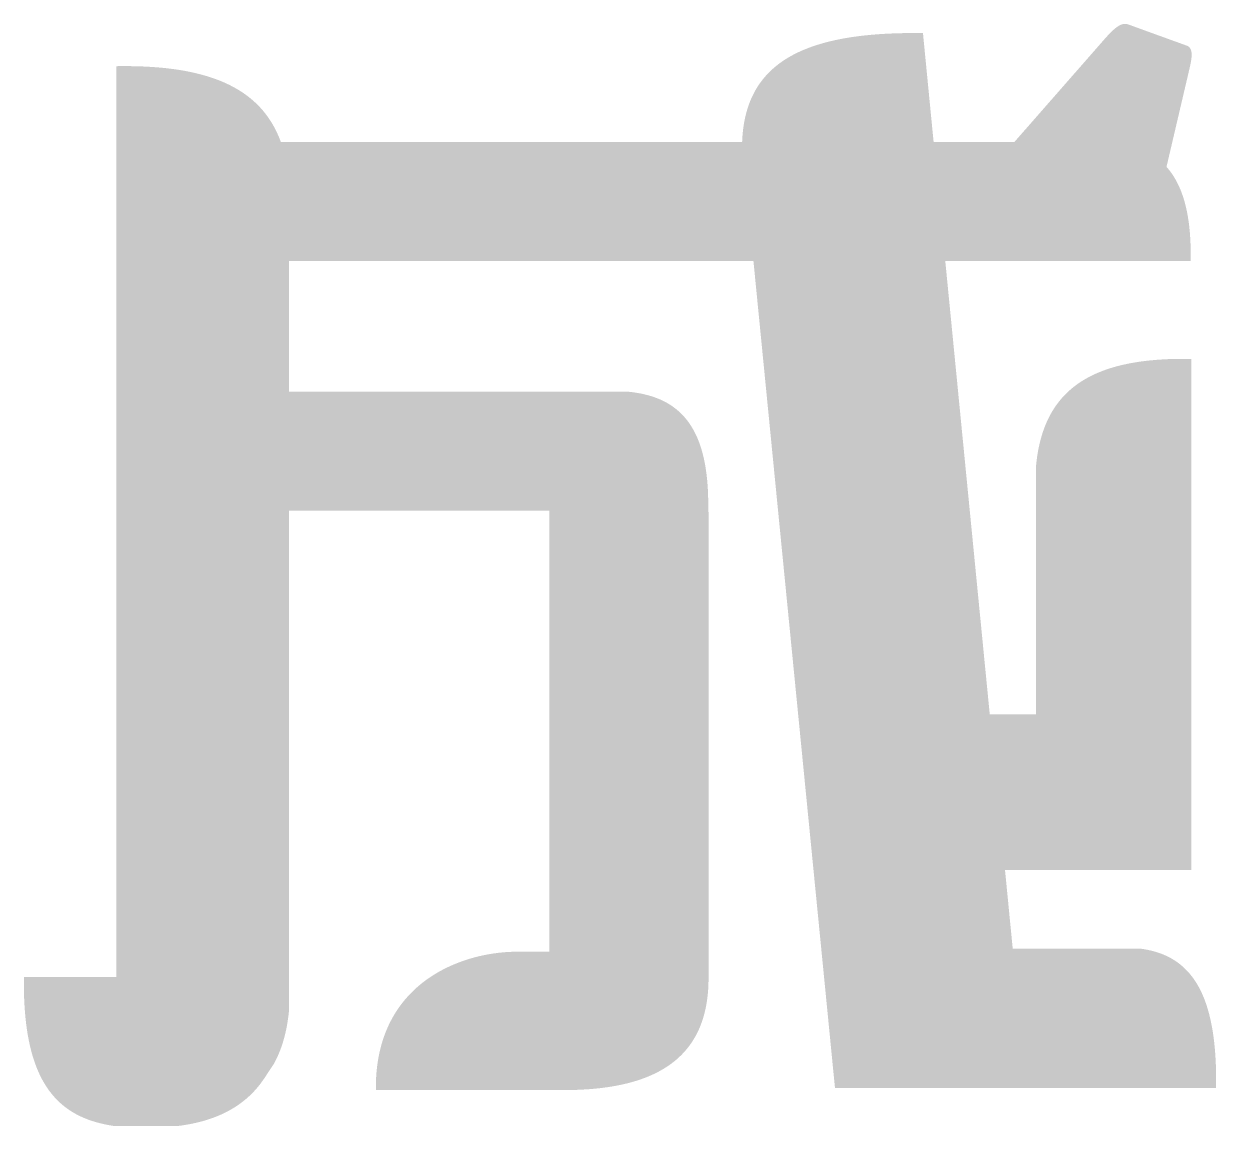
# Model space of a CAD drawing. Extents: x 757 to 8510, y -6585 to 527.
# Drawn here: x 4099.14 to 4106.03, y -820.68 to -814.31 of the extents above; entities that cross this region are included whole.
import ezdxf

# ---------------------------------------------------------------- set-up
doc = ezdxf.new("R2010")
doc.units = 0
doc.header["$MEASUREMENT"] = 0
doc.layers.add('图框', color=92, linetype='CONTINUOUS')

# ---------------------------------------------------------------- blocks, each defined once
blk = doc.blocks.new('LOGO_CD')
at = {"layer": '图框', "linetype": 'Continuous', "lineweight": -3}
h = blk.add_hatch(color=7, dxfattribs=at)
h.dxf.hatch_style = 1
h.paths.add_polyline_path([(47.8573, 15.5398), (47.8573, 15.5399), (47.8574, 15.5428), (47.8575, 15.5544), (47.8576, 15.5659), (47.8576, 15.5773), (47.8575, 15.5886), (47.8574, 15.5998), (47.8572, 15.6109), (47.8569, 15.6219), (47.8566, 15.6327), (47.8561, 15.6435), (47.8557, 15.6542), (47.8551, 15.6647), (47.8545, 15.6752), (47.8538, 15.6855), (47.853, 15.6957), (47.8522, 15.7059), (47.8513, 15.7159), (47.8503, 15.7258), (47.8493, 15.7357), (47.8482, 15.7454), (47.847, 15.755), (47.8458, 15.7645), (47.8444, 15.7739), (47.843, 15.7832), (47.8416, 15.7924), (47.84, 15.8015), (47.8384, 15.8105), (47.8367, 15.8194), (47.835, 15.8282), (47.8331, 15.8369), (47.8312, 15.8455), (47.8292, 15.854), (47.8272, 15.8623), (47.8251, 15.8706), (47.8229, 15.8788), (47.8206, 15.8869), (47.8183, 15.8949), (47.8158, 15.9028), (47.8133, 15.9106), (47.8108, 15.9182), (47.8081, 15.9258), (47.8054, 15.9333), (47.8026, 15.9407), (47.7998, 15.948), (47.7968, 15.9552), (47.7938, 15.9623), (47.7907, 15.9693), (47.7875, 15.9762), (47.7843, 15.983), (47.781, 15.9897), (47.7776, 15.9963), (47.7741, 16.0028), (47.7706, 16.0092), (47.7669, 16.0155), (47.7632, 16.0218), (47.7595, 16.0279), (47.7556, 16.0339), (47.7517, 16.0399), (47.7477, 16.0457), (47.7436, 16.0515), (47.7394, 16.0571), (47.7352, 16.0627), (47.7309, 16.0681), (47.7265, 16.0735), (47.722, 16.0788), (47.7174, 16.084), (47.7314, 16.1439), (47.8108, 16.4831), (47.8235, 16.5375), (47.8349, 16.586), (47.846, 16.6334), (47.8461, 16.6341), (47.8466, 16.636), (47.8467, 16.6366), (47.8468, 16.6371), (47.847, 16.6377), (47.8471, 16.6381), (47.8472, 16.6386), (47.8473, 16.639), (47.8474, 16.6394), (47.8475, 16.6398), (47.8475, 16.6401), (47.8476, 16.6405), (47.8477, 16.6407), (47.8477, 16.641), (47.8478, 16.6412), (47.8478, 16.6414), (47.8479, 16.6416), (47.8479, 16.6417), (47.8479, 16.6418), (47.8479, 16.6418), (47.8479, 16.6419), (47.8479, 16.6419), (47.848, 16.6419), (47.848, 16.642), (47.848, 16.6423), (47.8482, 16.6428), (47.8487, 16.6449), (47.8496, 16.649), (47.8506, 16.6532), (47.8515, 16.6573), (47.8524, 16.6614), (47.8533, 16.6654), (47.8542, 16.6695), (47.855, 16.6734), (47.8558, 16.6774), (47.8566, 16.6813), (47.8574, 16.6852), (47.8581, 16.689), (47.8588, 16.6928), (47.8591, 16.6947), (47.8594, 16.6966), (47.8597, 16.6985), (47.86, 16.7003), (47.8602, 16.7021), (47.8605, 16.704), (47.8608, 16.7058), (47.861, 16.7076), (47.8612, 16.7094), (47.8614, 16.7111), (47.8616, 16.7129), (47.8618, 16.7146), (47.862, 16.7164), (47.8621, 16.7181), (47.8623, 16.7198), (47.8624, 16.7215), (47.8625, 16.7232), (47.8626, 16.7248), (47.8627, 16.7265), (47.8627, 16.7281), (47.8628, 16.7297), (47.8628, 16.7313), (47.8628, 16.7329), (47.8628, 16.7344), (47.8627, 16.736), (47.8627, 16.7375), (47.8626, 16.739), (47.8625, 16.7405), (47.8624, 16.742), (47.8623, 16.7434), (47.8621, 16.7449), (47.862, 16.7463), (47.8618, 16.7477), (47.8616, 16.7491), (47.8613, 16.7504), (47.8611, 16.7518), (47.8608, 16.7531), (47.8605, 16.7544), (47.8602, 16.7557), (47.8598, 16.7569), (47.8595, 16.7582), (47.8591, 16.7594), (47.8586, 16.7606), (47.8582, 16.7618), (47.8577, 16.7629), (47.8572, 16.7641), (47.8567, 16.7652), (47.8562, 16.7663), (47.8556, 16.7673), (47.855, 16.7684), (47.8544, 16.7694), (47.8537, 16.7704), (47.853, 16.7714), (47.8523, 16.7723), (47.8516, 16.7732), (47.8508, 16.7741), (47.85, 16.775), (47.8492, 16.7759), (47.8484, 16.7767), (47.8475, 16.7775), (47.8466, 16.7783), (47.8456, 16.779), (47.8447, 16.7797), (47.8437, 16.7804), (47.8426, 16.7811), (47.8416, 16.7818), (47.8405, 16.7824), (47.8393, 16.783), (47.8382, 16.7835), (47.837, 16.7841), (47.8357, 16.7846), (47.8345, 16.785), (47.7872, 16.8022), (47.7316, 16.8223), (47.6361, 16.8569), (47.586, 16.8751), (47.4944, 16.9083), (47.4943, 16.9083), (47.4941, 16.9084), (47.4927, 16.9089), (47.4914, 16.9093), (47.49, 16.9096), (47.4886, 16.91), (47.4873, 16.9103), (47.4859, 16.9105), (47.4845, 16.9107), (47.4831, 16.9109), (47.4817, 16.911), (47.4803, 16.9111), (47.4789, 16.9111), (47.4775, 16.9111), (47.4761, 16.9111), (47.4747, 16.911), (47.4733, 16.9109), (47.4719, 16.9107), (47.4705, 16.9105), (47.469, 16.9103), (47.4676, 16.9101), (47.4662, 16.9098), (47.4648, 16.9094), (47.4633, 16.909), (47.4619, 16.9086), (47.4604, 16.9082), (47.459, 16.9077), (47.4576, 16.9072), (47.4561, 16.9067), (47.4546, 16.9061), (47.4532, 16.9055), (47.4517, 16.9048), (47.4503, 16.9041), (47.4488, 16.9034), (47.4473, 16.9027), (47.4459, 16.9019), (47.4444, 16.9011), (47.4429, 16.9003), (47.4414, 16.8994), (47.4399, 16.8986), (47.4384, 16.8976), (47.4369, 16.8967), (47.4355, 16.8957), (47.434, 16.8947), (47.4325, 16.8937), (47.431, 16.8927), (47.4295, 16.8916), (47.4279, 16.8905), (47.4264, 16.8893), (47.4249, 16.8882), (47.4234, 16.887), (47.4219, 16.8858), (47.4204, 16.8846), (47.4188, 16.8833), (47.4173, 16.8821), (47.4158, 16.8808), (47.4143, 16.8794), (47.4127, 16.8781), (47.4112, 16.8768), (47.4096, 16.8754), (47.4081, 16.874), (47.4066, 16.8726), (47.405, 16.8711), (47.4035, 16.8697), (47.4019, 16.8682), (47.4004, 16.8667), (47.3988, 16.8652), (47.3972, 16.8636), (47.3957, 16.8621), (47.3941, 16.8605), (47.3926, 16.859), (47.391, 16.8574), (47.3894, 16.8557), (47.3878, 16.8541), (47.3863, 16.8525), (47.3847, 16.8508), (47.3815, 16.8475), (47.3784, 16.8441), (47.3752, 16.8406), (47.372, 16.8371), (47.3688, 16.8336), (47.3656, 16.83), (47.3624, 16.8264), (47.3592, 16.8228), (47.3576, 16.821), (47.3568, 16.82), (47.3238, 16.7824), (47.2905, 16.7443), (47.2559, 16.7049), (47.2226, 16.6668), (47.1481, 16.5818), (46.9964, 16.4087), (46.9596, 16.3667), (46.9244, 16.3265), (46.8914, 16.2889), (46.8576, 16.2503), (46.8559, 16.2483), (46.8507, 16.2424), (46.849, 16.2405), (46.8407, 16.231), (46.8391, 16.2292), (46.8375, 16.2273), (46.3711, 16.2273), (46.3659, 16.2809), (46.3607, 16.3337), (46.3556, 16.3857), (46.3506, 16.4369), (46.3457, 16.4872), (46.3409, 16.5366), (46.3361, 16.5852), (46.3292, 16.6563), (46.3224, 16.7253), (46.3095, 16.8575), (46.3089, 16.8575), (46.3076, 16.8575), (46.3049, 16.8575), (46.2997, 16.8576), (46.2892, 16.8577), (46.2685, 16.8578), (46.2479, 16.8578), (46.2276, 16.8577), (46.2076, 16.8575), (46.1877, 16.8571), (46.1681, 16.8567), (46.1487, 16.8561), (46.1295, 16.8553), (46.1106, 16.8545), (46.0919, 16.8535), (46.0734, 16.8524), (46.0551, 16.8512), (46.037, 16.8499), (46.0192, 16.8484), (46.0016, 16.8468), (45.9842, 16.8451), (45.967, 16.8433), (45.9501, 16.8413), (45.9334, 16.8392), (45.9168, 16.837), (45.9005, 16.8347), (45.8845, 16.8322), (45.8686, 16.8296), (45.853, 16.8269), (45.8375, 16.824), (45.8223, 16.821), (45.8073, 16.8179), (45.7926, 16.8147), (45.778, 16.8113), (45.7637, 16.8078), (45.7495, 16.8042), (45.7356, 16.8004), (45.7219, 16.7965), (45.7084, 16.7925), (45.6951, 16.7884), (45.682, 16.7841), (45.6692, 16.7797), (45.6565, 16.7751), (45.6441, 16.7704), (45.6318, 16.7656), (45.6198, 16.7607), (45.608, 16.7556), (45.5964, 16.7504), (45.585, 16.745), (45.5738, 16.7396), (45.5628, 16.7339), (45.5521, 16.7282), (45.5415, 16.7223), (45.5311, 16.7163), (45.521, 16.7101), (45.511, 16.7038), (45.5012, 16.6974), (45.4917, 16.6908), (45.4824, 16.6841), (45.4732, 16.6773), (45.4643, 16.6703), (45.4555, 16.6632), (45.447, 16.6559), (45.4386, 16.6485), (45.4305, 16.641), (45.4226, 16.6333), (45.4148, 16.6255), (45.4073, 16.6175), (45.4, 16.6094), (45.3928, 16.6012), (45.3859, 16.5928), (45.3791, 16.5843), (45.3726, 16.5756), (45.3662, 16.5668), (45.3601, 16.5579), (45.3541, 16.5488), (45.3483, 16.5395), (45.3427, 16.5302), (45.3374, 16.5206), (45.3322, 16.511), (45.3272, 16.5012), (45.3224, 16.4912), (45.3178, 16.4811), (45.3133, 16.4709), (45.3091, 16.4605), (45.3051, 16.4499), (45.3012, 16.4392), (45.2976, 16.4284), (45.2941, 16.4174), (45.2908, 16.4063), (45.2877, 16.395), (45.2848, 16.3836), (45.2821, 16.372), (45.2796, 16.3603), (45.2772, 16.3484), (45.275, 16.3364), (45.2731, 16.3243), (45.2713, 16.3119), (45.2697, 16.2995), (45.2683, 16.2869), (45.267, 16.2741), (45.266, 16.2612), (45.2651, 16.2481), (45.2644, 16.2349), (45.2641, 16.2273), (42.5976, 16.2273), (42.5935, 16.2382), (42.5893, 16.249), (42.5849, 16.2596), (42.5803, 16.2701), (42.5756, 16.2805), (42.5708, 16.2907), (42.5658, 16.3007), (42.5606, 16.3106), (42.5552, 16.3204), (42.5497, 16.33), (42.5441, 16.3395), (42.5383, 16.3488), (42.5323, 16.358), (42.5262, 16.367), (42.5199, 16.3759), (42.5134, 16.3847), (42.5068, 16.3933), (42.5, 16.4018), (42.4931, 16.4101), (42.4859, 16.4183), (42.4787, 16.4264), (42.4712, 16.4343), (42.4636, 16.4421), (42.4558, 16.4497), (42.4479, 16.4573), (42.4398, 16.4646), (42.4315, 16.4719), (42.4231, 16.4789), (42.4145, 16.4859), (42.4057, 16.4927), (42.3968, 16.4994), (42.3877, 16.5059), (42.3784, 16.5124), (42.3689, 16.5186), (42.3593, 16.5248), (42.3495, 16.5308), (42.3396, 16.5366), (42.3294, 16.5424), (42.3191, 16.548), (42.3086, 16.5534), (42.298, 16.5588), (42.2872, 16.564), (42.2762, 16.569), (42.265, 16.574), (42.2536, 16.5788), (42.2421, 16.5835), (42.2304, 16.588), (42.2185, 16.5924), (42.2065, 16.5967), (42.1942, 16.6008), (42.1818, 16.6049), (42.1693, 16.6087), (42.1565, 16.6125), (42.1436, 16.6161), (42.1304, 16.6196), (42.1171, 16.623), (42.1036, 16.6262), (42.09, 16.6294), (42.0761, 16.6324), (42.0621, 16.6352), (42.0479, 16.638), (42.0335, 16.6406), (42.019, 16.643), (42.0042, 16.6454), (41.9893, 16.6476), (41.9741, 16.6497), (41.9588, 16.6517), (41.9434, 16.6536), (41.9277, 16.6553), (41.9118, 16.6569), (41.8958, 16.6584), (41.8795, 16.6597), (41.8631, 16.661), (41.8465, 16.6621), (41.8297, 16.6631), (41.8127, 16.664), (41.7955, 16.6647), (41.7782, 16.6653), (41.7606, 16.6658), (41.7429, 16.6662), (41.7249, 16.6665), (41.7068, 16.6666), (41.6885, 16.6667), (41.67, 16.6666), (41.6513, 16.6663), (41.6489, 16.6663), (41.6478, 16.6663), (41.6472, 16.6663), (41.6469, 16.6663), (41.6468, 16.6662), (41.6468, 11.3995), (41.1118, 11.3995), (41.1116, 11.3809), (41.1116, 11.3626), (41.1117, 11.3445), (41.1119, 11.3267), (41.1123, 11.3091), (41.1127, 11.2918), (41.1134, 11.2747), (41.1141, 11.2579), (41.115, 11.2413), (41.116, 11.2249), (41.1171, 11.2088), (41.1183, 11.193), (41.1197, 11.1773), (41.1212, 11.162), (41.1228, 11.1468), (41.1245, 11.1319), (41.1264, 11.1172), (41.1284, 11.1027), (41.1305, 11.0885), (41.1327, 11.0745), (41.135, 11.0607), (41.1375, 11.0471), (41.1401, 11.0338), (41.1428, 11.0206), (41.1456, 11.0077), (41.1485, 10.9951), (41.1516, 10.9826), (41.1547, 10.9703), (41.158, 10.9583), (41.1614, 10.9464), (41.1649, 10.9348), (41.1685, 10.9233), (41.1722, 10.9121), (41.1761, 10.9011), (41.18, 10.8903), (41.1841, 10.8796), (41.1882, 10.8692), (41.1925, 10.859), (41.1969, 10.8489), (41.2014, 10.8391), (41.206, 10.8294), (41.2107, 10.82), (41.2155, 10.8107), (41.2204, 10.8016), (41.2254, 10.7927), (41.2306, 10.7839), (41.2358, 10.7754), (41.2411, 10.767), (41.2466, 10.7588), (41.2521, 10.7508), (41.2577, 10.743), (41.2635, 10.7353), (41.2693, 10.7278), (41.2752, 10.7205), (41.2813, 10.7133), (41.2874, 10.7063), (41.2936, 10.6995), (41.3, 10.6928), (41.3064, 10.6863), (41.3129, 10.6799), (41.3195, 10.6737), (41.3262, 10.6677), (41.333, 10.6618), (41.3399, 10.6561), (41.3469, 10.6505), (41.354, 10.645), (41.3611, 10.6397), (41.3684, 10.6346), (41.3757, 10.6296), (41.3832, 10.6247), (41.3907, 10.62), (41.3983, 10.6154), (41.406, 10.611), (41.4138, 10.6067), (41.4217, 10.6025), (41.4296, 10.5985), (41.4377, 10.5946), (41.4458, 10.5908), (41.454, 10.5871), (41.4623, 10.5836), (41.4707, 10.5802), (41.4791, 10.5769), (41.4877, 10.5737), (41.4963, 10.5707), (41.505, 10.5678), (41.5138, 10.565), (41.5226, 10.5623), (41.5316, 10.5597), (41.5406, 10.5572), (41.5497, 10.5548), (41.5589, 10.5526), (41.5681, 10.5504), (41.5774, 10.5483), (41.5868, 10.5464), (41.5963, 10.5445), (41.6058, 10.5428), (41.6154, 10.5411), (41.6251, 10.5396), (41.6349, 10.5381), (41.6398, 10.5374), (41.6401, 10.5374), (41.6401, 10.5373), (41.9951, 10.5373), (41.9952, 10.5374), (41.9953, 10.5374), (41.9957, 10.5374), (41.9971, 10.5376), (42, 10.5379), (42.0057, 10.5387), (42.017, 10.5402), (42.0282, 10.5418), (42.0394, 10.5435), (42.0505, 10.5454), (42.0616, 10.5473), (42.0725, 10.5494), (42.0834, 10.5515), (42.0942, 10.5538), (42.105, 10.5562), (42.1156, 10.5587), (42.1262, 10.5613), (42.1367, 10.564), (42.1472, 10.5669), (42.1575, 10.5699), (42.1678, 10.573), (42.178, 10.5762), (42.1881, 10.5795), (42.1981, 10.583), (42.208, 10.5866), (42.2179, 10.5903), (42.2276, 10.5942), (42.2373, 10.5982), (42.2469, 10.6023), (42.2564, 10.6065), (42.2658, 10.6109), (42.2751, 10.6155), (42.2843, 10.6201), (42.2934, 10.6249), (42.3024, 10.6299), (42.3114, 10.6349), (42.3202, 10.6402), (42.3289, 10.6455), (42.3376, 10.6511), (42.3461, 10.6567), (42.3545, 10.6625), (42.3629, 10.6685), (42.3711, 10.6746), (42.3792, 10.6809), (42.3873, 10.6873), (42.3952, 10.6939), (42.403, 10.7006), (42.4107, 10.7075), (42.4183, 10.7146), (42.4258, 10.7218), (42.4331, 10.7292), (42.4404, 10.7367), (42.4475, 10.7444), (42.4546, 10.7523), (42.4615, 10.7603), (42.4683, 10.7685), (42.475, 10.7769), (42.4816, 10.7855), (42.5015, 10.8136), (42.5576, 10.8987), (42.5587, 10.9007), (42.5606, 10.9043), (42.5625, 10.9078), (42.5643, 10.9114), (42.5662, 10.915), (42.568, 10.9186), (42.5698, 10.9222), (42.5716, 10.9259), (42.5733, 10.9295), (42.5751, 10.9332), (42.5768, 10.9369), (42.5785, 10.9407), (42.5802, 10.9444), (42.5818, 10.9482), (42.5835, 10.9519), (42.5851, 10.9557), (42.5867, 10.9596), (42.5883, 10.9634), (42.5898, 10.9673), (42.5914, 10.9711), (42.5929, 10.975), (42.5944, 10.9789), (42.5958, 10.9829), (42.5973, 10.9868), (42.5987, 10.9908), (42.6002, 10.9948), (42.6015, 10.9988), (42.6029, 11.0028), (42.6043, 11.0068), (42.6056, 11.0109), (42.6069, 11.015), (42.6082, 11.0191), (42.6095, 11.0232), (42.6108, 11.0274), (42.612, 11.0315), (42.6132, 11.0357), (42.6144, 11.0399), (42.6156, 11.0441), (42.6167, 11.0484), (42.6179, 11.0526), (42.619, 11.0569), (42.6201, 11.0612), (42.6211, 11.0655), (42.6222, 11.0698), (42.6232, 11.0742), (42.6243, 11.0786), (42.6253, 11.0829), (42.6262, 11.0874), (42.6272, 11.0918), (42.6281, 11.0962), (42.629, 11.1007), (42.6299, 11.1052), (42.6308, 11.1097), (42.6317, 11.1142), (42.6325, 11.1188), (42.6333, 11.1233), (42.6341, 11.1279), (42.6349, 11.1325), (42.6357, 11.1372), (42.6364, 11.1418), (42.6371, 11.1465), (42.6378, 11.1511), (42.6385, 11.1558), (42.6392, 11.1606), (42.6398, 11.1653), (42.6405, 11.1701), (42.6411, 11.1749), (42.6417, 11.1797), (42.6422, 11.1845), (42.6428, 11.1893), (42.6433, 11.1942), (42.6436, 11.1966), (42.6436, 11.1972), (42.6436, 11.1975), (42.6437, 11.1977), (42.6437, 11.1978), (42.6437, 14.0959), (44.1496, 14.0959), (44.1496, 11.5459), (43.9572, 11.5459), (43.9519, 11.5459), (43.9456, 11.5458), (43.9391, 11.5456), (43.9327, 11.5454), (43.9262, 11.5451), (43.9131, 11.5445), (43.8999, 11.5437), (43.8865, 11.5426), (43.873, 11.5414), (43.8595, 11.54), (43.8458, 11.5383), (43.832, 11.5365), (43.8181, 11.5344), (43.8042, 11.5321), (43.7902, 11.5296), (43.7761, 11.5269), (43.762, 11.524), (43.7478, 11.5208), (43.7336, 11.5174), (43.7194, 11.5138), (43.7123, 11.5118), (43.7052, 11.5099), (43.6981, 11.5078), (43.691, 11.5058), (43.6838, 11.5036), (43.6767, 11.5014), (43.6696, 11.4991), (43.6625, 11.4968), (43.6554, 11.4944), (43.6483, 11.4919), (43.6412, 11.4894), (43.6341, 11.4868), (43.627, 11.4841), (43.6199, 11.4814), (43.6129, 11.4786), (43.6058, 11.4758), (43.5988, 11.4729), (43.5918, 11.4699), (43.5848, 11.4668), (43.5778, 11.4637), (43.5708, 11.4605), (43.5639, 11.4573), (43.5569, 11.454), (43.55, 11.4506), (43.5432, 11.4471), (43.5363, 11.4436), (43.5294, 11.44), (43.5226, 11.4363), (43.5158, 11.4326), (43.5091, 11.4288), (43.5023, 11.4249), (43.4956, 11.4209), (43.489, 11.4169), (43.4823, 11.4128), (43.4757, 11.4086), (43.4691, 11.4044), (43.4626, 11.4001), (43.4561, 11.3957), (43.4496, 11.3912), (43.4432, 11.3867), (43.4368, 11.3821), (43.4304, 11.3774), (43.4241, 11.3726), (43.4178, 11.3678), (43.4116, 11.3628), (43.4054, 11.3578), (43.3993, 11.3528), (43.3932, 11.3476), (43.3872, 11.3424), (43.3812, 11.3371), (43.3752, 11.3317), (43.3693, 11.3262), (43.3635, 11.3207), (43.3577, 11.315), (43.352, 11.3093), (43.3463, 11.3035), (43.3407, 11.2976), (43.3351, 11.2917), (43.3296, 11.2857), (43.3242, 11.2795), (43.3188, 11.2733), (43.3134, 11.267), (43.3082, 11.2607), (43.303, 11.2542), (43.2978, 11.2477), (43.2928, 11.241), (43.2878, 11.2343), (43.2828, 11.2275), (43.278, 11.2206), (43.2732, 11.2137), (43.2685, 11.2066), (43.2638, 11.1994), (43.2592, 11.1922), (43.2547, 11.1849), (43.2503, 11.1775), (43.2459, 11.17), (43.2417, 11.1624), (43.2375, 11.1547), (43.2334, 11.1469), (43.2293, 11.1391), (43.2254, 11.1311), (43.2215, 11.1231), (43.2177, 11.1149), (43.214, 11.1067), (43.2104, 11.0984), (43.2069, 11.09), (43.2035, 11.0814), (43.2001, 11.0728), (43.1968, 11.0641), (43.1937, 11.0554), (43.1906, 11.0465), (43.1876, 11.0375), (43.1847, 11.0284), (43.182, 11.0192), (43.1793, 11.01), (43.1767, 11.0006), (43.1742, 10.9911), (43.1718, 10.9816), (43.1695, 10.9719), (43.1673, 10.9621), (43.1652, 10.9523), (43.1632, 10.9423), (43.1614, 10.9323), (43.1596, 10.9221), (43.1579, 10.9118), (43.1564, 10.9015), (43.1549, 10.891), (43.1536, 10.8804), (43.1524, 10.8698), (43.1513, 10.859), (43.1503, 10.8481), (43.1494, 10.8372), (43.1486, 10.8261), (43.148, 10.8149), (43.1475, 10.8036), (43.1471, 10.7922), (43.1468, 10.7807), (43.1466, 10.7691), (43.1466, 10.7574), (43.1467, 10.7456), (44.2338, 10.7456), (44.2356, 10.746), (44.239, 10.746), (44.2424, 10.746), (44.2458, 10.746), (44.2492, 10.746), (44.2526, 10.7461), (44.256, 10.7461), (44.2594, 10.7461), (44.2627, 10.7462), (44.2661, 10.7462), (44.2694, 10.7463), (44.2728, 10.7463), (44.2761, 10.7464), (44.2795, 10.7465), (44.2828, 10.7465), (44.2861, 10.7466), (44.2894, 10.7467), (44.2927, 10.7468), (44.296, 10.7469), (44.2993, 10.747), (44.3026, 10.7471), (44.3058, 10.7472), (44.3091, 10.7473), (44.3123, 10.7474), (44.3156, 10.7476), (44.3188, 10.7477), (44.3221, 10.7478), (44.3253, 10.748), (44.3285, 10.7481), (44.3317, 10.7483), (44.3349, 10.7484), (44.3381, 10.7486), (44.3413, 10.7487), (44.3445, 10.7489), (44.3477, 10.7491), (44.3509, 10.7493), (44.354, 10.7495), (44.3572, 10.7496), (44.3603, 10.7498), (44.3635, 10.75), (44.3666, 10.7503), (44.3697, 10.7505), (44.3729, 10.7507), (44.376, 10.7509), (44.3791, 10.7511), (44.3822, 10.7514), (44.3853, 10.7516), (44.3884, 10.7519), (44.3914, 10.7521), (44.3945, 10.7524), (44.3976, 10.7526), (44.4006, 10.7529), (44.4037, 10.7531), (44.4067, 10.7534), (44.4097, 10.7537), (44.4128, 10.754), (44.4158, 10.7543), (44.4188, 10.7546), (44.4218, 10.7549), (44.4248, 10.7552), (44.4278, 10.7555), (44.4308, 10.7558), (44.4338, 10.7561), (44.4367, 10.7564), (44.4397, 10.7568), (44.4427, 10.7571), (44.4456, 10.7575), (44.4485, 10.7578), (44.4515, 10.7582), (44.4544, 10.7585), (44.4573, 10.7589), (44.4602, 10.7592), (44.4631, 10.7596), (44.466, 10.76), (44.4689, 10.7604), (44.4718, 10.7608), (44.4747, 10.7612), (44.4776, 10.7616), (44.4804, 10.762), (44.4833, 10.7624), (44.4861, 10.7628), (44.489, 10.7632), (44.4918, 10.7636), (44.4946, 10.7641), (44.4975, 10.7645), (44.5003, 10.7649), (44.5031, 10.7654), (44.5059, 10.7658), (44.5087, 10.7663), (44.5115, 10.7667), (44.5142, 10.7672), (44.517, 10.7677), (44.5198, 10.7682), (44.5225, 10.7686), (44.5253, 10.7691), (44.528, 10.7696), (44.5308, 10.7701), (44.5335, 10.7706), (44.5362, 10.7711), (44.5389, 10.7716), (44.5416, 10.7722), (44.5443, 10.7727), (44.547, 10.7732), (44.5497, 10.7737), (44.5524, 10.7743), (44.555, 10.7748), (44.5577, 10.7754), (44.5604, 10.7759), (44.563, 10.7765), (44.5657, 10.777), (44.5683, 10.7776), (44.5709, 10.7782), (44.5735, 10.7788), (44.5762, 10.7794), (44.5788, 10.7799), (44.5814, 10.7805), (44.584, 10.7811), (44.5865, 10.7817), (44.5891, 10.7824), (44.5917, 10.783), (44.5943, 10.7836), (44.5968, 10.7842), (44.5994, 10.7849), (44.6019, 10.7855), (44.6045, 10.7861), (44.607, 10.7868), (44.6095, 10.7874), (44.612, 10.7881), (44.6145, 10.7888), (44.617, 10.7894), (44.6195, 10.7901), (44.622, 10.7908), (44.6245, 10.7915), (44.627, 10.7922), (44.6294, 10.7929), (44.6319, 10.7936), (44.6343, 10.7943), (44.6368, 10.795), (44.6392, 10.7957), (44.6417, 10.7964), (44.6441, 10.7971), (44.6465, 10.7979), (44.6489, 10.7986), (44.6513, 10.7993), (44.6537, 10.8001), (44.6561, 10.8008), (44.6585, 10.8016), (44.6609, 10.8024), (44.6632, 10.8031), (44.6656, 10.8039), (44.6679, 10.8047), (44.6703, 10.8055), (44.6726, 10.8063), (44.675, 10.807), (44.6773, 10.8078), (44.6796, 10.8086), (44.6819, 10.8095), (44.6842, 10.8103), (44.6865, 10.8111), (44.6888, 10.8119), (44.6911, 10.8127), (44.6934, 10.8136), (44.6956, 10.8144), (44.6979, 10.8153), (44.7002, 10.8161), (44.7024, 10.817), (44.7046, 10.8178), (44.7069, 10.8187), (44.7091, 10.8196), (44.7113, 10.8205), (44.7135, 10.8213), (44.7157, 10.8222), (44.7179, 10.8231), (44.7201, 10.824), (44.7223, 10.8249), (44.7245, 10.8258), (44.7267, 10.8268), (44.7288, 10.8277), (44.731, 10.8286), (44.7331, 10.8295), (44.7353, 10.8305), (44.7374, 10.8314), (44.7396, 10.8324), (44.7417, 10.8333), (44.7438, 10.8343), (44.7459, 10.8352), (44.748, 10.8362), (44.7501, 10.8372), (44.7522, 10.8381), (44.7543, 10.8391), (44.7563, 10.8401), (44.7584, 10.8411), (44.7605, 10.8421), (44.7625, 10.8431), (44.7646, 10.8441), (44.7666, 10.8451), (44.7686, 10.8462), (44.7707, 10.8472), (44.7727, 10.8482), (44.7747, 10.8492), (44.7767, 10.8503), (44.7787, 10.8513), (44.7807, 10.8524), (44.7827, 10.8534), (44.7846, 10.8545), (44.7866, 10.8556), (44.7886, 10.8566), (44.7905, 10.8577), (44.7925, 10.8588), (44.7944, 10.8599), (44.7964, 10.861), (44.7983, 10.8621), (44.8002, 10.8632), (44.8021, 10.8643), (44.804, 10.8654), (44.8059, 10.8665), (44.8078, 10.8677), (44.8097, 10.8688), (44.8116, 10.8699), (44.8135, 10.8711), (44.8153, 10.8722), (44.8172, 10.8734), (44.819, 10.8745), (44.8209, 10.8757), (44.8227, 10.8768), (44.8245, 10.878), (44.8264, 10.8792), (44.8282, 10.8804), (44.83, 10.8816), (44.8318, 10.8828), (44.8336, 10.884), (44.8354, 10.8852), (44.8372, 10.8864), (44.8389, 10.8876), (44.8407, 10.8888), (44.8425, 10.89), (44.8442, 10.8913), (44.846, 10.8925), (44.8477, 10.8937), (44.8494, 10.895), (44.8512, 10.8962), (44.8529, 10.8975), (44.8546, 10.8988), (44.8563, 10.9), (44.858, 10.9013), (44.8597, 10.9026), (44.8614, 10.9039), (44.8631, 10.9052), (44.8647, 10.9065), (44.8664, 10.9078), (44.8681, 10.9091), (44.8697, 10.9104), (44.8714, 10.9117), (44.873, 10.913), (44.8746, 10.9143), (44.8762, 10.9157), (44.8779, 10.917), (44.8795, 10.9183), (44.8811, 10.9197), (44.8827, 10.921), (44.8843, 10.9224), (44.8858, 10.9238), (44.8874, 10.9251), (44.889, 10.9265), (44.8905, 10.9279), (44.8921, 10.9293), (44.8936, 10.9307), (44.8952, 10.9321), (44.8967, 10.9335), (44.8982, 10.9349), (44.8998, 10.9363), (44.9013, 10.9377), (44.9028, 10.9391), (44.9043, 10.9405), (44.9058, 10.942), (44.9073, 10.9434), (44.9087, 10.9449), (44.9102, 10.9463), (44.9117, 10.9478), (44.9131, 10.9492), (44.9146, 10.9507), (44.916, 10.9522), (44.9175, 10.9536), (44.9189, 10.9551), (44.9203, 10.9566), (44.9218, 10.9581), (44.9232, 10.9596), (44.9246, 10.9611), (44.926, 10.9626), (44.9274, 10.9641), (44.9287, 10.9656), (44.9301, 10.9671), (44.9315, 10.9687), (44.9328, 10.9702), (44.9342, 10.9717), (44.9356, 10.9733), (44.9369, 10.9748), (44.9382, 10.9764), (44.9396, 10.978), (44.9409, 10.9795), (44.9422, 10.9811), (44.9435, 10.9827), (44.9448, 10.9843), (44.9461, 10.9858), (44.9474, 10.9874), (44.9487, 10.989), (44.9499, 10.9906), (44.9512, 10.9922), (44.9525, 10.9939), (44.9537, 10.9955), (44.955, 10.9971), (44.9562, 10.9987), (44.9574, 11.0004), (44.9587, 11.002), (44.9599, 11.0037), (44.9611, 11.0053), (44.9623, 11.007), (44.9635, 11.0086), (44.9647, 11.0103), (44.9659, 11.012), (44.9671, 11.0136), (44.9682, 11.0153), (44.9694, 11.017), (44.9706, 11.0187), (44.9717, 11.0204), (44.9729, 11.0221), (44.974, 11.0238), (44.9751, 11.0255), (44.9762, 11.0273), (44.9774, 11.029), (44.9785, 11.0307), (44.9796, 11.0325), (44.9807, 11.0342), (44.9818, 11.0359), (44.9829, 11.0377), (44.9839, 11.0395), (44.985, 11.0412), (44.9861, 11.043), (44.9871, 11.0448), (44.9882, 11.0465), (44.9892, 11.0483), (44.9902, 11.0501), (44.9913, 11.0519), (44.9923, 11.0537), (44.9933, 11.0555), (44.9943, 11.0573), (44.9953, 11.0592), (44.9963, 11.061), (44.9973, 11.0628), (44.9983, 11.0646), (44.9993, 11.0665), (45.0002, 11.0683), (45.0012, 11.0702), (45.0022, 11.072), (45.0031, 11.0739), (45.004, 11.0758), (45.005, 11.0776), (45.0059, 11.0795), (45.0068, 11.0814), (45.0077, 11.0833), (45.0087, 11.0852), (45.0096, 11.0871), (45.0105, 11.089), (45.0113, 11.0909), (45.0122, 11.0928), (45.0131, 11.0947), (45.014, 11.0966), (45.0148, 11.0986), (45.0157, 11.1005), (45.0165, 11.1025), (45.0174, 11.1044), (45.0182, 11.1064), (45.019, 11.1083), (45.0198, 11.1103), (45.0207, 11.1122), (45.0215, 11.1142), (45.0223, 11.1162), (45.0231, 11.1182), (45.0238, 11.1202), (45.0246, 11.1222), (45.0254, 11.1242), (45.0262, 11.1262), (45.0269, 11.1282), (45.0277, 11.1302), (45.0284, 11.1322), (45.0292, 11.1343), (45.0299, 11.1363), (45.0306, 11.1383), (45.0313, 11.1404), (45.0321, 11.1424), (45.0328, 11.1445), (45.0335, 11.1465), (45.0342, 11.1486), (45.0348, 11.1507), (45.0355, 11.1527), (45.0362, 11.1548), (45.0369, 11.1569), (45.0375, 11.159), (45.0382, 11.1611), (45.0388, 11.1632), (45.0395, 11.1653), (45.0401, 11.1674), (45.0407, 11.1696), (45.0413, 11.1717), (45.042, 11.1738), (45.0426, 11.1759), (45.0432, 11.1781), (45.0437, 11.1802), (45.0443, 11.1824), (45.0449, 11.1845), (45.0455, 11.1867), (45.0461, 11.1889), (45.0466, 11.191), (45.0472, 11.1932), (45.0477, 11.1954), (45.0482, 11.1976), (45.0488, 11.1998), (45.0493, 11.202), (45.0498, 11.2042), (45.0503, 11.2064), (45.0508, 11.2086), (45.0513, 11.2109), (45.0518, 11.2131), (45.0523, 11.2153), (45.0528, 11.2176), (45.0533, 11.2198), (45.0537, 11.2221), (45.0542, 11.2243), (45.0547, 11.2266), (45.0551, 11.2288), (45.0555, 11.2311), (45.056, 11.2334), (45.0564, 11.2357), (45.0568, 11.238), (45.0572, 11.2403), (45.0576, 11.2426), (45.058, 11.2449), (45.0584, 11.2472), (45.0588, 11.2495), (45.0592, 11.2518), (45.0596, 11.2541), (45.0599, 11.2565), (45.0603, 11.2588), (45.0606, 11.2611), (45.061, 11.2635), (45.0613, 11.2658), (45.0617, 11.2682), (45.062, 11.2706), (45.0623, 11.2729), (45.0626, 11.2753), (45.0629, 11.2777), (45.0632, 11.2801), (45.0635, 11.2825), (45.0638, 11.2849), (45.0641, 11.2873), (45.0644, 11.2897), (45.0646, 11.2921), (45.0649, 11.2945), (45.0651, 11.2969), (45.0654, 11.2994), (45.0656, 11.3018), (45.0659, 11.3042), (45.0661, 11.3067), (45.0663, 11.3091), (45.0665, 11.3116), (45.0667, 11.3141), (45.0669, 11.3165), (45.0671, 11.319), (45.0673, 11.3215), (45.0675, 11.324), (45.0677, 11.3264), (45.0678, 11.3289), (45.068, 11.3314), (45.0682, 11.334), (45.0683, 11.3365), (45.0684, 11.339), (45.0686, 11.3415), (45.0687, 11.344), (45.0688, 11.3466), (45.0689, 11.3491), (45.0691, 11.3516), (45.0692, 11.3542), (45.0693, 11.3568), (45.0693, 11.3593), (45.0694, 11.3619), (45.0695, 11.3645), (45.0696, 11.367), (45.0696, 11.3696), (45.0697, 11.3722), (45.0697, 11.3748), (45.0698, 11.3774), (45.0698, 11.38), (45.0698, 11.3826), (45.0699, 11.3852), (45.0699, 11.3878), (45.0699, 11.39), (45.0699, 14.0858), (45.0699, 14.0858), (45.0699, 14.0859), (45.0699, 14.0862), (45.0698, 14.0869), (45.0697, 14.0875), (45.0696, 14.0882), (45.0696, 14.0889), (45.0695, 14.0896), (45.0694, 14.0903), (45.0693, 14.0911), (45.0693, 14.0915), (45.0693, 14.0918), (45.0692, 14.0922), (45.0692, 14.0926), (45.0691, 14.093), (45.0691, 14.0935), (45.069, 14.0939), (45.069, 14.0943), (45.069, 14.0948), (45.0689, 14.0952), (45.0689, 14.0957), (45.0688, 14.0962), (45.0687, 14.0966), (45.0687, 14.0971), (45.0686, 14.0976), (45.0686, 14.0982), (45.0685, 14.0987), (45.0685, 14.0992), (45.0684, 14.0998), (45.0683, 14.1004), (45.0683, 14.101), (45.0682, 14.1016), (45.0681, 14.1022), (45.0681, 14.1028), (45.0681, 14.1072), (45.0682, 14.1116), (45.0682, 14.116), (45.0682, 14.1204), (45.0682, 14.1247), (45.0682, 14.1291), (45.0682, 14.1334), (45.0682, 14.1377), (45.0682, 14.142), (45.0681, 14.1462), (45.0681, 14.1505), (45.068, 14.1547), (45.068, 14.159), (45.0679, 14.1632), (45.0678, 14.1674), (45.0677, 14.1715), (45.0676, 14.1757), (45.0675, 14.1798), (45.0674, 14.184), (45.0672, 14.1881), (45.0671, 14.1922), (45.0669, 14.1963), (45.0668, 14.2004), (45.0666, 14.2044), (45.0664, 14.2085), (45.0662, 14.2125), (45.066, 14.2165), (45.0658, 14.2205), (45.0656, 14.2245), (45.0653, 14.2284), (45.0651, 14.2324), (45.0648, 14.2363), (45.0646, 14.2402), (45.0643, 14.2441), (45.064, 14.248), (45.0637, 14.2519), (45.0634, 14.2558), (45.0631, 14.2596), (45.0628, 14.2634), (45.0624, 14.2673), (45.0621, 14.2711), (45.0617, 14.2748), (45.0614, 14.2786), (45.061, 14.2824), (45.0606, 14.2861), (45.0602, 14.2898), (45.0598, 14.2935), (45.0594, 14.2972), (45.0589, 14.3009), (45.0585, 14.3046), (45.058, 14.3082), (45.0576, 14.3119), (45.0571, 14.3155), (45.0566, 14.3191), (45.0561, 14.3227), (45.0556, 14.3262), (45.0551, 14.3298), (45.0546, 14.3334), (45.0541, 14.3369), (45.0535, 14.3404), (45.053, 14.3439), (45.0524, 14.3474), (45.0519, 14.3509), (45.0513, 14.3543), (45.0507, 14.3578), (45.0501, 14.3612), (45.0495, 14.3646), (45.0488, 14.368), (45.0482, 14.3714), (45.0475, 14.3747), (45.0469, 14.3781), (45.0462, 14.3814), (45.0455, 14.3848), (45.0449, 14.3881), (45.0442, 14.3914), (45.0435, 14.3946), (45.0427, 14.3979), (45.042, 14.4012), (45.0413, 14.4044), (45.0405, 14.4076), (45.0398, 14.4108), (45.039, 14.414), (45.0382, 14.4172), (45.0374, 14.4204), (45.0366, 14.4235), (45.0358, 14.4266), (45.035, 14.4298), (45.0341, 14.4329), (45.0333, 14.436), (45.0324, 14.439), (45.0316, 14.4421), (45.0307, 14.4452), (45.0298, 14.4482), (45.0289, 14.4512), (45.028, 14.4542), (45.0271, 14.4572), (45.0261, 14.4602), (45.0252, 14.4631), (45.0242, 14.4661), (45.0233, 14.469), (45.0223, 14.4719), (45.0213, 14.4748), (45.0203, 14.4777), (45.0193, 14.4806), (45.0183, 14.4835), (45.0173, 14.4863), (45.0162, 14.4892), (45.0152, 14.492), (45.0141, 14.4948), (45.013, 14.4976), (45.012, 14.5003), (45.0109, 14.5031), (45.0098, 14.5059), (45.0086, 14.5086), (45.0075, 14.5113), (45.0064, 14.514), (45.0052, 14.5167), (45.0041, 14.5194), (45.0029, 14.522), (45.0017, 14.5247), (45.0005, 14.5273), (44.9993, 14.53), (44.9981, 14.5326), (44.9969, 14.5352), (44.9957, 14.5377), (44.9944, 14.5403), (44.9932, 14.5428), (44.9919, 14.5454), (44.9906, 14.5479), (44.9893, 14.5504), (44.988, 14.5529), (44.9867, 14.5554), (44.9854, 14.5579), (44.9841, 14.5603), (44.9827, 14.5628), (44.9814, 14.5652), (44.98, 14.5676), (44.9786, 14.57), (44.9772, 14.5724), (44.9758, 14.5747), (44.9744, 14.5771), (44.973, 14.5794), (44.9716, 14.5818), (44.9701, 14.5841), (44.9687, 14.5864), (44.9672, 14.5887), (44.9657, 14.5909), (44.9642, 14.5932), (44.9627, 14.5954), (44.9612, 14.5977), (44.9597, 14.5999), (44.9582, 14.6021), (44.9566, 14.6043), (44.9551, 14.6065), (44.9535, 14.6086), (44.9519, 14.6108), (44.9503, 14.6129), (44.9487, 14.615), (44.9471, 14.6172), (44.9455, 14.6193), (44.9439, 14.6213), (44.9422, 14.6234), (44.9406, 14.6255), (44.9389, 14.6275), (44.9372, 14.6295), (44.9355, 14.6315), (44.9338, 14.6335), (44.9321, 14.6355), (44.9304, 14.6375), (44.9287, 14.6395), (44.9269, 14.6414), (44.9252, 14.6433), (44.9234, 14.6453), (44.9216, 14.6472), (44.9198, 14.6491), (44.918, 14.6509), (44.9162, 14.6528), (44.9144, 14.6547), (44.9125, 14.6565), (44.9107, 14.6583), (44.9088, 14.6601), (44.9069, 14.6619), (44.9051, 14.6637), (44.9032, 14.6655), (44.9013, 14.6673), (44.8993, 14.669), (44.8974, 14.6707), (44.8955, 14.6725), (44.8935, 14.6742), (44.8915, 14.6759), (44.8896, 14.6775), (44.8876, 14.6792), (44.8856, 14.6809), (44.8836, 14.6825), (44.8816, 14.6841), (44.8795, 14.6857), (44.8775, 14.6873), (44.8754, 14.6889), (44.8733, 14.6905), (44.8713, 14.6921), (44.8692, 14.6936), (44.8671, 14.6952), (44.865, 14.6967), (44.8628, 14.6982), (44.8607, 14.6997), (44.8585, 14.7012), (44.8564, 14.7026), (44.8542, 14.7041), (44.852, 14.7055), (44.8498, 14.707), (44.8476, 14.7084), (44.8454, 14.7098), (44.8432, 14.7112), (44.8409, 14.7126), (44.8387, 14.7139), (44.8364, 14.7153), (44.8341, 14.7166), (44.8318, 14.718), (44.8295, 14.7193), (44.8272, 14.7206), (44.8249, 14.7219), (44.8225, 14.7231), (44.8202, 14.7244), (44.8178, 14.7256), (44.8155, 14.7269), (44.8131, 14.7281), (44.8107, 14.7293), (44.8083, 14.7305), (44.8058, 14.7317), (44.8034, 14.7329), (44.801, 14.734), (44.7985, 14.7352), (44.796, 14.7363), (44.7936, 14.7374), (44.7911, 14.7386), (44.7886, 14.7397), (44.786, 14.7407), (44.7835, 14.7418), (44.781, 14.7429), (44.7784, 14.7439), (44.7759, 14.745), (44.7733, 14.746), (44.7707, 14.747), (44.7681, 14.748), (44.7655, 14.749), (44.7629, 14.7499), (44.7602, 14.7509), (44.7576, 14.7518), (44.7549, 14.7528), (44.7522, 14.7537), (44.7496, 14.7546), (44.7469, 14.7555), (44.7441, 14.7564), (44.7414, 14.7573), (44.7387, 14.7581), (44.7359, 14.759), (44.7332, 14.7598), (44.7304, 14.7606), (44.7276, 14.7614), (44.7248, 14.7622), (44.722, 14.763), (44.7192, 14.7638), (44.7164, 14.7645), (44.7135, 14.7653), (44.7107, 14.766), (44.7078, 14.7668), (44.7049, 14.7675), (44.7021, 14.7682), (44.6992, 14.7688), (44.6962, 14.7695), (44.6933, 14.7702), (44.6904, 14.7708), (44.6874, 14.7715), (44.6844, 14.7721), (44.6815, 14.7727), (44.6785, 14.7733), (44.6755, 14.7739), (44.6725, 14.7745), (44.6694, 14.775), (44.6664, 14.7756), (44.6633, 14.7761), (44.6603, 14.7767), (44.6572, 14.7772), (44.6541, 14.7777), (44.651, 14.7782), (44.6479, 14.7786), (44.6448, 14.7791), (44.6416, 14.7796), (44.6385, 14.78), (44.6353, 14.7804), (44.6322, 14.7809), (44.629, 14.7813), (44.6258, 14.7817), (44.6226, 14.782), (44.6193, 14.7824), (44.6161, 14.7828), (44.6128, 14.7831), (44.6112, 14.7833), (44.6104, 14.7834), (44.61, 14.7834), (44.6098, 14.7834), (44.6097, 14.7834), (42.6437, 14.7834), (42.6437, 15.5398), (45.3294, 15.5398), (45.3486, 15.3454), (45.6985, 11.7965), (45.7293, 11.4841), (45.7624, 11.1483), (45.7708, 11.0632), (45.7757, 11.0127), (45.7823, 10.9461), (45.7872, 10.896), (45.8009, 10.7577), (45.8009, 10.7577), (45.8497, 10.7577), (45.8996, 10.7577), (45.9488, 10.7577), (45.9985, 10.7576), (46.0506, 10.7576), (46.1065, 10.7576), (46.1599, 10.7576), (46.2096, 10.7575), (46.3063, 10.7575), (46.4101, 10.7574), (46.4729, 10.7574), (46.5232, 10.7574), (46.5722, 10.7573), (46.6448, 10.7573), (46.6979, 10.7573), (46.7487, 10.7573), (46.7977, 10.7572), (46.9073, 10.7572), (46.9073, 10.7573), (46.9073, 10.7575), (46.9072, 10.7576), (46.9072, 10.7578), (46.9072, 10.7579), (46.9072, 10.7581), (46.9072, 10.7582), (46.9072, 10.7584), (46.9072, 10.7585), (46.9071, 10.7587), (46.9071, 10.7588), (48.0042, 10.7588), (48.0042, 10.7588), (48.0042, 10.7598), (48.0043, 10.7678), (48.0044, 10.7757), (48.0045, 10.7836), (48.0045, 10.7914), (48.0045, 10.7992), (48.0045, 10.8069), (48.0044, 10.8146), (48.0044, 10.8223), (48.0043, 10.8299), (48.0042, 10.8375), (48.0041, 10.845), (48.0039, 10.8525), (48.0037, 10.8599), (48.0035, 10.8673), (48.0033, 10.8747), (48.0031, 10.882), (48.0028, 10.8893), (48.0025, 10.8965), (48.0022, 10.9037), (48.0019, 10.9109), (48.0015, 10.918), (48.0011, 10.925), (48.0007, 10.9321), (48.0003, 10.939), (47.9999, 10.946), (47.9994, 10.9529), (47.9989, 10.9597), (47.9984, 10.9666), (47.9978, 10.9733), (47.9973, 10.9801), (47.9967, 10.9868), (47.9961, 10.9934), (47.9954, 11), (47.9948, 11.0066), (47.9941, 11.0131), (47.9934, 11.0196), (47.9927, 11.026), (47.9919, 11.0325), (47.9911, 11.0388), (47.9903, 11.0451), (47.9895, 11.0514), (47.9887, 11.0577), (47.9878, 11.0639), (47.9869, 11.07), (47.986, 11.0761), (47.9851, 11.0822), (47.9841, 11.0883), (47.9831, 11.0943), (47.9821, 11.1002), (47.9811, 11.1061), (47.98, 11.112), (47.9789, 11.1179), (47.9778, 11.1237), (47.9767, 11.1294), (47.9755, 11.1351), (47.9744, 11.1408), (47.9732, 11.1464), (47.9719, 11.152), (47.9707, 11.1576), (47.9694, 11.1631), (47.9681, 11.1686), (47.9668, 11.174), (47.9654, 11.1794), (47.9641, 11.1848), (47.9627, 11.1901), (47.9613, 11.1954), (47.9598, 11.2006), (47.9583, 11.2058), (47.9568, 11.211), (47.9553, 11.2161), (47.9538, 11.2212), (47.9522, 11.2262), (47.9506, 11.2312), (47.949, 11.2362), (47.9474, 11.2411), (47.9457, 11.246), (47.944, 11.2509), (47.9423, 11.2557), (47.9406, 11.2605), (47.9388, 11.2652), (47.937, 11.2699), (47.9352, 11.2745), (47.9334, 11.2792), (47.9315, 11.2837), (47.9296, 11.2883), (47.9277, 11.2928), (47.9258, 11.2972), (47.9238, 11.3017), (47.9218, 11.306), (47.9198, 11.3104), (47.9178, 11.3147), (47.9157, 11.319), (47.9136, 11.3232), (47.9115, 11.3274), (47.9094, 11.3316), (47.9072, 11.3357), (47.905, 11.3398), (47.9028, 11.3438), (47.9006, 11.3478), (47.8983, 11.3518), (47.896, 11.3557), (47.8937, 11.3596), (47.8914, 11.3635), (47.889, 11.3673), (47.8866, 11.371), (47.8842, 11.3748), (47.8818, 11.3785), (47.8793, 11.3822), (47.8768, 11.3858), (47.8743, 11.3894), (47.8717, 11.3929), (47.8692, 11.3965), (47.8666, 11.3999), (47.8639, 11.4034), (47.8613, 11.4068), (47.8586, 11.4102), (47.8559, 11.4135), (47.8532, 11.4168), (47.8504, 11.4201), (47.8477, 11.4233), (47.8449, 11.4265), (47.842, 11.4296), (47.8392, 11.4327), (47.8363, 11.4358), (47.8334, 11.4388), (47.8304, 11.4418), (47.8275, 11.4448), (47.8245, 11.4477), (47.8215, 11.4506), (47.8184, 11.4535), (47.8154, 11.4563), (47.8123, 11.4591), (47.8092, 11.4619), (47.806, 11.4646), (47.8028, 11.4673), (47.7996, 11.4699), (47.7964, 11.4725), (47.7932, 11.4751), (47.7899, 11.4776), (47.7866, 11.4801), (47.7833, 11.4826), (47.7799, 11.485), (47.7765, 11.4874), (47.7731, 11.4897), (47.7697, 11.4921), (47.7662, 11.4944), (47.7627, 11.4966), (47.7592, 11.4988), (47.7556, 11.501), (47.7521, 11.5031), (47.7485, 11.5053), (47.7448, 11.5073), (47.7412, 11.5094), (47.7375, 11.5114), (47.7338, 11.5134), (47.7301, 11.5153), (47.7263, 11.5172), (47.7225, 11.5191), (47.7187, 11.5209), (47.7148, 11.5227), (47.711, 11.5244), (47.7071, 11.5262), (47.7031, 11.5279), (47.6992, 11.5295), (47.6952, 11.5311), (47.6912, 11.5327), (47.6872, 11.5343), (47.6831, 11.5358), (47.679, 11.5373), (47.6749, 11.5387), (47.6708, 11.5402), (47.6666, 11.5415), (47.6624, 11.5429), (47.6581, 11.5442), (47.6539, 11.5455), (47.6496, 11.5467), (47.6453, 11.548), (47.641, 11.5491), (47.6366, 11.5503), (47.6322, 11.5514), (47.6278, 11.5525), (47.6233, 11.5535), (47.6188, 11.5545), (47.6143, 11.5555), (47.6098, 11.5565), (47.6052, 11.5574), (47.6006, 11.5583), (47.596, 11.5591), (47.5914, 11.5599), (47.5867, 11.5607), (47.582, 11.5614), (47.5773, 11.5622), (47.5725, 11.5628), (47.5677, 11.5635), (47.5629, 11.5641), (47.5623, 11.5642), (47.5621, 11.5642), (47.5621, 11.5642), (47.562, 11.5642), (46.8283, 11.5642), (46.8257, 11.5914), (46.8203, 11.6463), (46.8148, 11.7019), (46.8093, 11.758), (46.8038, 11.8147), (46.7982, 11.872), (46.7925, 11.9299), (46.7839, 12.0176), (47.8611, 12.0176), (47.8611, 14.9737), (47.8611, 14.9737), (47.861, 14.9737), (47.8606, 14.9738), (47.8598, 14.9738), (47.8566, 14.9738), (47.8503, 14.9739), (47.8439, 14.974), (47.8376, 14.974), (47.8313, 14.9741), (47.8251, 14.9741), (47.8188, 14.9741), (47.8126, 14.9741), (47.8064, 14.9741), (47.8003, 14.974), (47.7941, 14.974), (47.788, 14.9739), (47.7819, 14.9738), (47.7758, 14.9737), (47.7698, 14.9736), (47.7638, 14.9735), (47.7578, 14.9733), (47.7518, 14.9731), (47.7459, 14.973), (47.74, 14.9728), (47.7341, 14.9725), (47.7282, 14.9723), (47.7223, 14.9721), (47.7165, 14.9718), (47.7107, 14.9715), (47.7049, 14.9712), (47.6992, 14.9709), (47.6935, 14.9706), (47.6878, 14.9702), (47.6821, 14.9698), (47.6764, 14.9695), (47.6708, 14.9691), (47.6652, 14.9686), (47.6596, 14.9682), (47.654, 14.9678), (47.6485, 14.9673), (47.643, 14.9668), (47.6375, 14.9663), (47.632, 14.9658), (47.6266, 14.9653), (47.6212, 14.9647), (47.6158, 14.9642), (47.6104, 14.9636), (47.6051, 14.963), (47.5998, 14.9624), (47.5945, 14.9618), (47.5892, 14.9611), (47.5839, 14.9604), (47.5787, 14.9598), (47.5735, 14.9591), (47.5683, 14.9584), (47.5632, 14.9576), (47.558, 14.9569), (47.5529, 14.9561), (47.5478, 14.9553), (47.5428, 14.9545), (47.5377, 14.9537), (47.5327, 14.9529), (47.5277, 14.952), (47.5228, 14.9512), (47.5178, 14.9503), (47.5129, 14.9494), (47.508, 14.9485), (47.5031, 14.9475), (47.4983, 14.9466), (47.4934, 14.9456), (47.4886, 14.9446), (47.4839, 14.9436), (47.4791, 14.9426), (47.4744, 14.9416), (47.4697, 14.9405), (47.465, 14.9395), (47.4603, 14.9384), (47.4557, 14.9373), (47.451, 14.9362), (47.4464, 14.935), (47.4419, 14.9339), (47.4373, 14.9327), (47.4328, 14.9315), (47.4283, 14.9303), (47.4238, 14.9291), (47.4193, 14.9278), (47.4149, 14.9266), (47.4105, 14.9253), (47.4061, 14.924), (47.4017, 14.9227), (47.3974, 14.9214), (47.3931, 14.92), (47.3888, 14.9187), (47.3845, 14.9173), (47.3802, 14.9159), (47.376, 14.9145), (47.3718, 14.913), (47.3676, 14.9116), (47.3634, 14.9101), (47.3593, 14.9086), (47.3552, 14.9071), (47.3511, 14.9056), (47.347, 14.9041), (47.343, 14.9025), (47.3389, 14.9009), (47.3349, 14.8993), (47.331, 14.8977), (47.327, 14.8961), (47.3231, 14.8945), (47.3191, 14.8928), (47.3153, 14.8911), (47.3114, 14.8894), (47.3075, 14.8877), (47.3037, 14.886), (47.2999, 14.8842), (47.2961, 14.8825), (47.2924, 14.8807), (47.2886, 14.8789), (47.2849, 14.8771), (47.2812, 14.8752), (47.2776, 14.8734), (47.2739, 14.8715), (47.2703, 14.8696), (47.2667, 14.8677), (47.2631, 14.8658), (47.2595, 14.8638), (47.256, 14.8618), (47.2525, 14.8599), (47.249, 14.8579), (47.2455, 14.8558), (47.2421, 14.8538), (47.2387, 14.8518), (47.2352, 14.8497), (47.2319, 14.8476), (47.2285, 14.8455), (47.2252, 14.8434), (47.2218, 14.8412), (47.2186, 14.8391), (47.2153, 14.8369), (47.212, 14.8347), (47.2088, 14.8325), (47.2056, 14.8302), (47.2024, 14.828), (47.1992, 14.8257), (47.1961, 14.8234), (47.193, 14.8211), (47.1899, 14.8188), (47.1868, 14.8164), (47.1837, 14.8141), (47.1807, 14.8117), (47.1777, 14.8093), (47.1747, 14.8069), (47.1717, 14.8044), (47.1688, 14.802), (47.1658, 14.7995), (47.1629, 14.797), (47.1601, 14.7945), (47.1572, 14.792), (47.1543, 14.7894), (47.1515, 14.7869), (47.1487, 14.7843), (47.1459, 14.7817), (47.1432, 14.7791), (47.1405, 14.7764), (47.1377, 14.7738), (47.135, 14.7711), (47.1324, 14.7684), (47.1297, 14.7657), (47.1271, 14.7629), (47.1245, 14.7602), (47.1219, 14.7574), (47.1193, 14.7546), (47.1168, 14.7518), (47.1143, 14.749), (47.1118, 14.7462), (47.1093, 14.7433), (47.1068, 14.7404), (47.1044, 14.7375), (47.102, 14.7346), (47.0996, 14.7317), (47.0972, 14.7287), (47.0948, 14.7257), (47.0925, 14.7227), (47.0902, 14.7197), (47.0879, 14.7167), (47.0856, 14.7136), (47.0834, 14.7106), (47.0811, 14.7075), (47.0789, 14.7044), (47.0767, 14.7012), (47.0746, 14.6981), (47.0724, 14.6949), (47.0703, 14.6917), (47.0682, 14.6885), (47.0661, 14.6853), (47.064, 14.6821), (47.062, 14.6788), (47.06, 14.6755), (47.058, 14.6722), (47.056, 14.6689), (47.054, 14.6656), (47.0521, 14.6622), (47.0501, 14.6589), (47.0482, 14.6555), (47.0464, 14.652), (47.0445, 14.6486), (47.0427, 14.6452), (47.0408, 14.6417), (47.039, 14.6382), (47.0373, 14.6347), (47.0355, 14.6312), (47.0338, 14.6276), (47.032, 14.624), (47.0303, 14.6205), (47.0287, 14.6169), (47.027, 14.6132), (47.0254, 14.6096), (47.0237, 14.6059), (47.0221, 14.6022), (47.0206, 14.5985), (47.019, 14.5948), (47.0175, 14.5911), (47.016, 14.5873), (47.0145, 14.5835), (47.013, 14.5797), (47.0115, 14.5759), (47.0101, 14.5721), (47.0087, 14.5682), (47.0073, 14.5643), (47.0059, 14.5604), (47.0045, 14.5565), (47.0032, 14.5526), (47.0019, 14.5486), (47.0006, 14.5446), (46.9993, 14.5406), (46.998, 14.5366), (46.9968, 14.5326), (46.9956, 14.5285), (46.9944, 14.5244), (46.9932, 14.5203), (46.992, 14.5162), (46.9909, 14.5121), (46.9898, 14.5079), (46.9887, 14.5038), (46.9876, 14.4996), (46.9865, 14.4953), (46.9855, 14.4911), (46.9845, 14.4869), (46.9834, 14.4826), (46.9825, 14.4783), (46.9815, 14.474), (46.9806, 14.4696), (46.9796, 14.4653), (46.9787, 14.4609), (46.9778, 14.4565), (46.977, 14.4521), (46.9761, 14.4477), (46.9753, 14.4432), (46.9745, 14.4387), (46.9737, 14.4342), (46.9729, 14.4297), (46.9721, 14.4252), (46.9714, 14.4206), (46.9707, 14.4161), (46.97, 14.4115), (46.9693, 14.4068), (46.9687, 14.4022), (46.968, 14.3975), (46.9674, 14.3929), (46.9668, 14.3882), (46.9662, 14.3835), (46.9657, 14.3787), (46.9651, 14.374), (46.9646, 14.3692), (46.9641, 14.3644), (46.9636, 14.3596), (46.9635, 14.359), (46.9635, 14.3588), (46.9635, 12.9186), (46.6956, 12.9186), (46.6875, 13.0008), (46.6794, 13.0832), (46.6713, 13.1661), (46.6631, 13.2491), (46.655, 13.3325), (46.6468, 13.416), (46.6303, 13.5836), (46.5974, 13.9196), (46.5809, 14.0874), (46.5645, 14.2548), (46.5563, 14.3381), (46.5482, 14.4213), (46.54, 14.5042), (46.5319, 14.5867), (46.5239, 14.669), (46.5158, 14.7508), (46.5079, 14.8322), (46.4999, 14.9132), (46.492, 14.9936), (46.4842, 15.0735), (46.4764, 15.1529), (46.4687, 15.2316), (46.461, 15.3097), (46.4534, 15.3871), (46.4385, 15.5398)])
blk = doc.blocks.new('Title_Block')
at = {"layer": '图框', "linetype": 'Continuous'}
blk.add_blockref('LOGO_CD', (-180.7253, 30.4297), dxfattribs=at)

msp = doc.modelspace()

# ---------------------------------------------------------------- block references
at = {"layer": '图框', "linetype": 'Continuous'}
msp.add_blockref('Title_Block', (4238.75, -861.65), dxfattribs=at)

doc.saveas('drawing.dxf')
